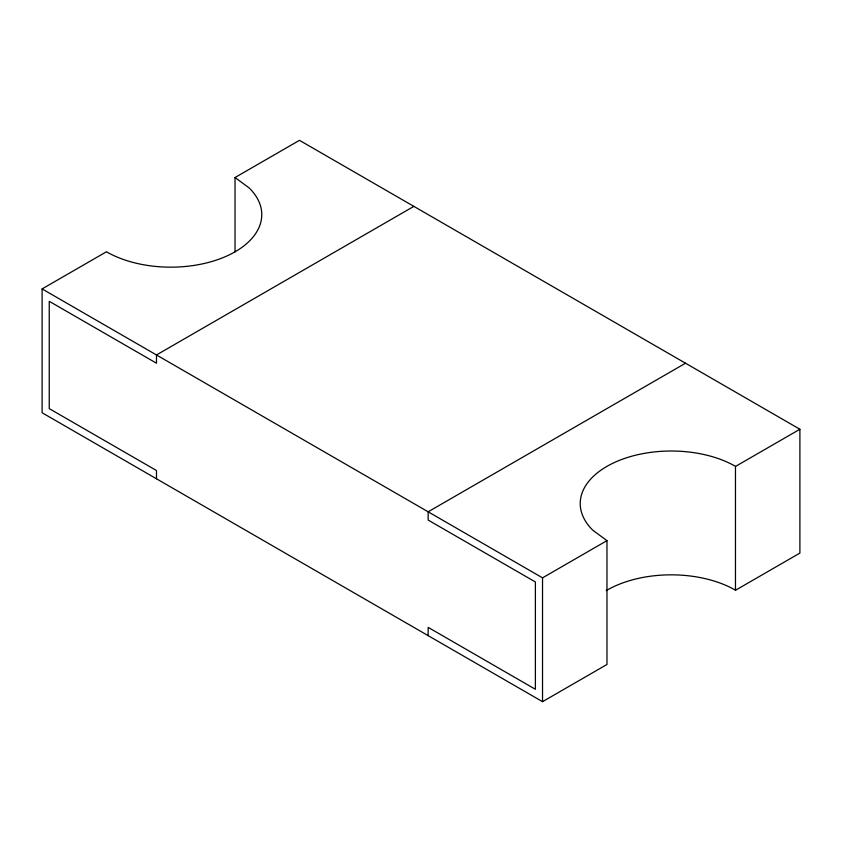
<?xml version="1.0" encoding="UTF-8"?>
<svg xmlns="http://www.w3.org/2000/svg" width="842" height="842" viewBox="0 0 842 842"><rect width="100%" height="100%" fill="white"/><g stroke="black" fill="none" stroke-linecap="round" stroke-linejoin="round"><path stroke-width="1.26" d="M735.476 590.274L735.476 466.447L734.877 466.005A90.989 52.53 0 0 0 615.06 462.216A90.989 52.53 0 0 0 592.905 530.292L606.966 540.648L606.966 664.475L542.532 701.67L42.1 412.748L42.1 288.922L106.524 251.726L107.123 252.168A90.989 52.53 0 0 0 226.94 255.957A90.989 52.53 0 0 0 249.095 187.882L235.034 177.525L299.468 140.33L799.9 429.252L799.9 553.078L735.476 590.274L734.877 589.832A90.989 52.53 0 0 0 606.198 590.621M413.854 206.374L156.486 354.956L156.486 363.218L49.246 301.299L49.246 408.623L156.486 470.531L156.486 478.782M685.514 363.218L428.146 511.799L428.146 520.061L535.386 581.969L535.386 689.282L428.146 627.374L428.146 635.626M42.1 288.922L542.532 577.844L606.966 540.648M735.476 466.447L799.9 429.252M542.532 577.844L542.532 701.67M235.034 177.525L235.034 251.821"/></g></svg>
